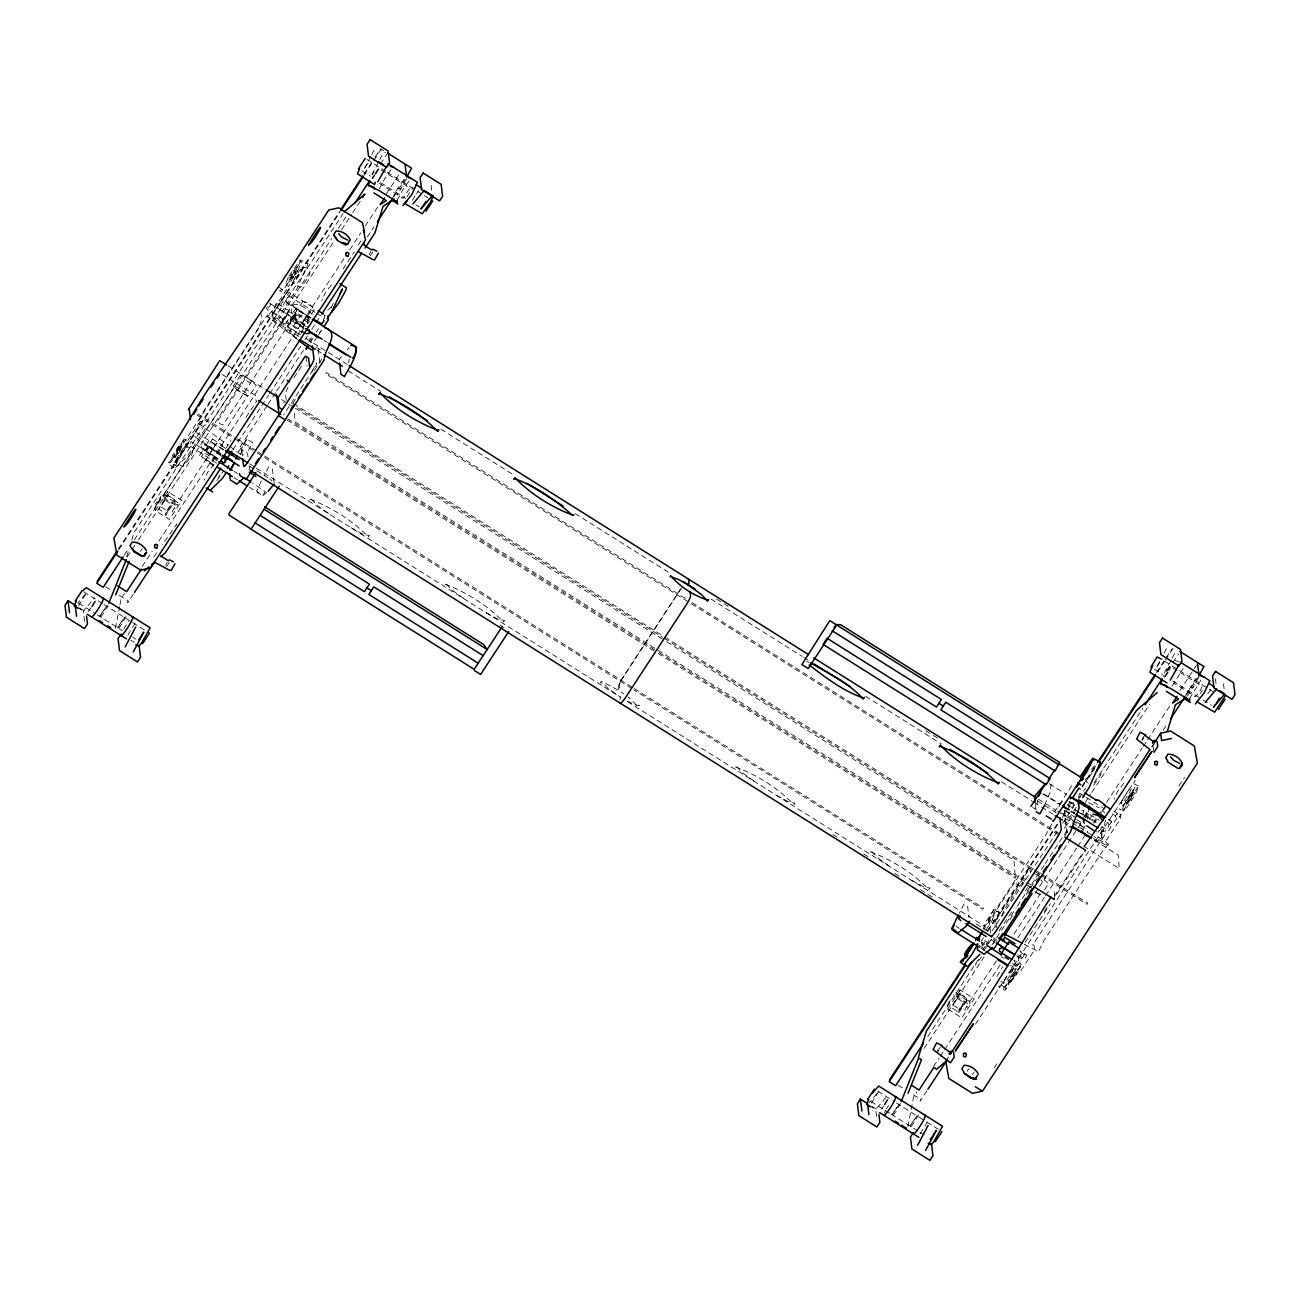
<?xml version="1.0" encoding="UTF-8"?>
<svg xmlns="http://www.w3.org/2000/svg" width="1300" height="1300" viewBox="0 0 1300 1300"><rect width="100%" height="100%" fill="white"/><g stroke="black" fill="none" stroke-linecap="round" stroke-linejoin="round"><path stroke-width="0.75" stroke-dasharray="5 3.75" d="M324.366 318.646L324.935 314.941L322.66 318.289M348.644 362.765L349.229 358.963M1037.124 804.066L1037.709 800.264M1073.605 802.49L1072.744 808.064L1075.75 810.209M1078.675 797.891L1079.244 794.17L1081.519 790.822M1082.819 815.084L1083.972 807.69M1087.418 819.016L1088.311 813.28L1086.914 815.344L1085.565 815.295L1096.891 822.413M1105.439 820.284L1103.099 831.48L1099.784 832.699L1096.16 831.74M1108.283 819.52L1111.679 821.665L1110.818 827.222L1108.543 830.586L1101.685 826.832M1113.921 811.2L1117.334 813.345L1116.472 818.919L1114.197 822.266L1109.046 819.455M115.407 628.306L119.649 606.531M120.022 604.549L121.176 598.617L124.508 593.531M907.806 1126.71L913.575 1097.021L916.906 1091.935M208.244 448.614L206.862 450.791L204.1 450.515L217.344 458.884M619.775 699.124L620.88 697.45L607.311 687.765L601.38 681.216L600.291 682.89L605.459 683.329L618.719 690.495L619.824 688.821L619.32 684.759L621.4 680.014L682.776 586.121M176.426 525.135L176.768 523.981L162.305 544.781M271.034 303.891L267.491 309.303M283.985 319.67L287.527 314.259M293.183 317.817L289.64 323.229M1001.682 915.801L1004.299 909.756L1019.606 886.064L1025.521 879.417L1021.979 877.191L1022.921 884.812M1058.866 807.056L1059.679 805.171M1080.398 823.322L1079.975 824.785L1084.882 827.872M1098.516 832L1099.345 830.115M1102.319 826.751L1098.776 832.163M1163.24 676.439L1163.63 675.155M126.701 556.676L128.391 551.151M131.755 540.085L134.014 532.707L343.119 213.557M996.694 927.761L995.946 921.651L998.075 916.858L1029.828 868.189L1030.315 872.154M983.158 929.175L985.839 921.944L994.24 909.123L1000.188 912.86A10.27 1.268 -57.8 0 0 994.858 923.325L995.312 927.046M1044.615 805.22L1050.043 792.464L1051.164 784.42M1051.879 823.891L1046.045 834.502L984.327 928.688M379.275 188.923L384.637 178.685L391.787 168.773M392.275 198.64L397.637 188.403L404.787 178.49M406.575 178.815L397.361 194.821M397.264 200.232L402.61 189.995L409.76 180.066M1172.34 685.864L1183.081 668.558M1184.674 697.044L1196.081 678.275M1198.957 677.219L1187.55 695.988M1189.646 698.636L1201.054 679.851M1086.215 778.391L1085.858 779.122A9.441 1.154 -57.8 0 0 1085.403 780.341M996.921 976.479L1002.576 966.859M268.84 466.668L264.111 475.914M964.064 903.955L959.351 913.201M78.455 605.995L86.596 592.654L77.789 603.119M267.28 306.767L266.467 308.652L306.377 333.759M288.389 277.127L285.35 284.408L288.454 286.374L296.238 271.099L283.92 288.99L279.581 290.55L282.977 292.695L282.604 289.624L279.207 287.479M291.46 273.715L289.738 277.713L290.729 278.346C291.558 274.072 304.834 257.952 293.312 270.692M127.855 635.229L131.251 629.216M301.096 333.158L304.33 327.405M287.999 387.173L285.382 393.234L286.553 402.756M331.029 307.759L333.531 302.868M871.553 1103.017L878.995 1091.057L868.92 1103.017M949.585 1001.114L947.31 1005.583L947.733 1009.028L961.805 1017.884L974.285 998.855L960.196 989.999L955.923 994.809L959.562 997.1L959.319 995.101L955.663 992.81M949.049 1002.771L950.04 1000.821M920.254 1133.632L927.68 1121.672M1085.727 817.326L1087.369 813.508L1081.714 809.949M370.825 156.293L363.805 169.569L369.817 160.371M371.702 154.635L374.335 149.662M371.865 174.639L378.885 161.379M379.762 159.721L382.395 154.732M1159.697 661.342L1156.188 667.972L1162.216 658.775M1164.101 653.039L1166.734 648.066M1164.264 673.043L1171.284 659.783M1172.161 658.125L1174.794 653.136M261.332 480.968L256.783 490.815L259.22 493.431M312.13 371.296L316.404 362.879L316.599 364.455L283.627 414.781M289.104 275.73L300.349 259.821L308.116 263.689L296.676 289.234L277.404 318.646L272.594 315.624L272.106 311.691L286.471 289.77L287.885 290.664L273.52 312.585L276.916 314.714M182.114 452.611L174.33 467.886L167.814 463.791L176.296 454.253L184.08 438.977L187.2 440.927L186.29 444.031L179.416 456.202L172.201 465.514M372.418 174.428L374.075 171.681M123.744 629.005L128.749 621.238M216.873 480.805L223.129 471.364M406.965 196.722L412.994 187.525M412.49 200.2L415.464 195.309M1168.749 670.784L1170.747 667.534M1200.355 693.501L1202.337 690.235M1083.176 853.678L1054.836 897.033L1054.186 891.751M249.243 487.159L262.762 495.657L265.281 491.676L252.72 483.096M981.63 956.898L975.211 965.185M1017.217 966.144L1019.46 962.585L1016.048 960.44M1022.791 957.32L1025.05 953.761L1019.931 950.544M178.718 450.466L253.646 336.099C257.546 329.517 262.665 322.173 261.674 314.243M118.284 549.153L339.527 211.494M363.984 174.168L373.994 158.893M375.099 157.202L380.656 148.72L385.824 151.954M118.983 549.413L339.755 212.469M364.162 175.224L380.803 149.825L385.596 152.847M234.374 386.848L164.06 494.179L170.674 496.892L177.645 502.71L247.959 395.395M124.28 555.133L128.716 548.356M134.274 539.89L331.727 238.518M338.39 228.345L346.158 216.499M380.543 164.011L387.205 153.855M155.334 510.624L167.798 491.595L181.886 500.451L169.406 519.48L155.334 510.624L154.911 507.179L163.264 494.406L166.92 496.698L167.164 498.696L163.524 496.405L167.798 491.595M173.956 502.97L177.596 505.261L177.352 503.262L173.713 500.971L167.635 509.275L165.344 513.76L165.588 515.742L174.411 501.914L174.086 499.249L167.294 494.975L159.006 509.21L165.799 513.484L169.764 509.031M127.254 556.839L137.248 541.58M138.352 539.89L333.808 241.572M341.591 229.71L351.585 214.451M352.69 212.761L360.457 200.882M140.514 551.46L142.35 548.681M142.252 566.442L152.246 551.2M158.909 541.044L344.159 258.277M349.716 249.811L360.799 232.879M365.235 226.119L378.56 205.79M386.311 193.944L399.636 173.631M314.438 309.644L296.92 336.408L297.342 339.885M153.839 556.985L157.56 551.33M358.296 244.953L361.075 240.711M343.037 268.938L354.266 251.972M225.485 448.776L230.896 440.505M246.057 417.365L256.896 400.822M133.282 594.262L127.725 602.729L128.099 600.844L117.78 594.36M367.348 237.006L374.01 226.85M393.981 196.365L405.064 179.433M233.025 449.507L268.515 395.346M269.62 393.656L300.674 346.255M305.11 339.495L307.32 336.099M311.756 329.339L315.088 324.252M316.192 322.562L320.629 315.803M266.841 406.071L240.305 446.582L241.719 447.46L242.19 451.392L239.98 454.773M267.946 404.381L275.681 392.584M276.786 390.894L304.428 348.709M308.848 341.949L312.162 336.895M238.518 451.896L246.919 439.059L252.866 442.812A10.27 1.268 -57.8 0 0 247.536 453.277L247.991 456.999M310.294 342.339L313.446 337.529M167.245 562.169L165.653 565.403M370.76 251.55L369.168 254.784M166.595 566.556L169.39 562.315M370.126 255.938L372.905 251.696M317.379 336.651L314.064 341.705L309.254 338.683M318.484 334.961L321.799 329.908M242.336 455.65L243.441 453.976M293.914 377.812L303.306 363.496M292.679 403.666L295.929 398.694M314.356 370.598L321.929 359.011M680.534 588.997L620.799 680.469L618.215 686.433L618.719 690.495L623.642 693.729M1071.59 785.883L1054.072 812.646L1054.495 816.124M658.011 653.396L1015.349 878.166L1016.08 877.045L658.742 652.291M986.017 929.906L992.631 919.783L994.061 920.676M1067.82 805.041L1070.03 801.661M987.431 930.8L1057.436 823.582M1062.994 815.1L1067.446 808.308M1068.551 806.617L1072.549 800.865M1081.892 786.256L1096.355 764.205M1156.382 672.571L1171.95 648.814M981.273 941.151L983.499 937.755M987.935 930.995L1057.826 824.314M1062.263 817.554L1065.594 812.467M1066.699 810.778L1072.24 802.311M1082.234 787.069L1095.543 766.756M1157.666 671.938L1164.312 661.781M1165.434 660.075L1173.201 648.229M982.02 946.237L986.472 939.445M992.03 930.962L1058.265 830.001M1062.685 823.258L1077.668 800.247M1078.789 798.541L1085.467 788.352M1065.919 822.12L1064.83 823.794L1068.405 825.646M983.044 949.471L985.173 946.221M986.229 944.596L989.414 939.737M1076.221 807.251L1069.803 817.05L1064.993 814.028L1064.505 810.095M927.778 1036.604L978.803 958.717M983.921 950.658L991.624 938.909M1064.229 828.344L1075.328 811.411M1094.178 782.633L1142.993 708.126M1167.4 670.881L1171.836 664.105M1172.941 662.415L1178.483 653.949M947.733 1009.028L960.196 989.999M999.131 930.946L1013.383 909.204M1025.44 890.809L1027.634 887.461M996.417 960.879L970.044 1001.114L959.693 993.379L951.405 1007.614L958.197 1011.888L966.81 1000.318L966.485 997.653L956.459 992.583M924.089 1048.45L984.068 956.93M991.835 945.068L1016.259 907.774M1017.38 906.084L1044.03 865.394M1045.135 863.704L1069.575 826.41M1085.11 802.685L1090.668 794.219M1091.789 792.512L1149.525 704.372M1009.726 919.799L1014.13 913.104M1026.204 894.676L1029.486 889.655M1030.591 887.981L1037.172 877.923M1038.278 876.249L1040.471 872.901M1064.619 836.046L1067.901 831.009M1035.158 893.214L1038.44 888.193M1039.545 886.502L1081.259 822.851M1014 934.05L1040.358 893.799M937.511 1051.505L941.233 1045.834M1141.969 739.472L1144.747 735.215M1142.034 740.724L1143.886 737.896M1044.566 889.834L1048.645 883.594L1040.504 876.818M933.546 1066.536L939.087 1058.07M940.209 1056.38L943.524 1051.294M944.645 1049.604L1000.106 964.941M1017.851 937.852L1044.485 897.227M1045.59 895.521L1076.66 848.12M1077.765 846.43L1087.743 831.188M1093.3 822.721L1096.631 817.635M1097.736 815.945L1102.172 809.169M1106.609 802.409L1142.115 748.215M1143.22 746.525L1146.551 741.455M1147.656 739.749L1169.837 705.9M1179.831 690.658L1196.471 665.259M945.734 1061.239L949.049 1056.169M1151.816 746.753L1154.595 742.495M926.786 1090.976L920.124 1101.132L920.498 1099.247L911.901 1093.852M1044.371 911.495L1048.807 904.719M1054.365 896.252L1082.087 853.938M1151.979 747.256L1154.205 743.876M1163.078 730.324L1166.409 725.254M1186.364 694.769L1197.462 677.836M1025.082 942.451L1050.432 903.776M975.52 1024.075L1135.209 780.341M967.119 1071.379L968.955 1068.6M972.367 1074.678L974.204 1071.899M994.159 1067.999L997.977 1062.165M1178.856 786.11L1184.592 777.367M1166.246 671.84L1170.097 666.071M316.144 332.183L318.435 328.819M1084.07 816.514L1087.466 811.525M1082.754 829.091L1085.013 825.776M1089.53 819.114L1091.789 815.783M1094.275 822.933L1096.534 819.601M1101.051 812.955L1103.31 809.624M1109.404 825.012L1111.679 821.665M1115.059 816.692L1117.334 813.345M91.13 607.717L86.791 613.194M416.488 193.879L418.519 191.002M218.562 477.165L220.139 474.955M132.243 627.591L135.281 623.269M1060.556 803.725L1062.409 801.645M1166.474 670.085L1170 666.12L1178.499 671.466M1083.648 817.57L1087.645 813.069L1099.101 820.284M881.481 1108.997L883.513 1106.121M1009.742 973.18L1016.974 963.869L1021.345 965.591L1012.862 975.146L1005.079 990.421L998.579 986.326L999.846 986.099M1207.862 693.712L1210.918 689.406M347.23 349.863L349.245 347.246M84.581 621.335L83.346 611.179L94.672 597.724M876.574 1116.359L875.729 1109.582L887.055 1096.128M331.467 306.963L327.096 310.684M1080.804 824.281L1074.58 820.82M339.154 359.352L341.575 356.72M319.491 332.345L321.75 330.021M1093.69 785.07L1100.369 775.45L1102.514 769.779M175.597 467.659L187.444 455.942L205.53 428.334L205.059 424.418M1003.242 988.227L1015.089 976.511L1018.81 970.824L1020.224 971.717L1034.589 949.796L1034.101 945.864L1032.688 944.986L1104.561 835.299L1101.165 833.154L1101.653 837.086L1106.462 840.109L1120.828 818.188L1120.34 814.255L1118.926 813.378L1119.398 817.294L1124.305 809.819L1134.851 787.361L1127.977 799.533L1119.495 809.087L1123.882 810.81L1126.986 807.316L1135.111 794.901L1138.881 786.224L1131.097 782.356M993.736 943.459L994.663 942.597M262.762 495.657L266.841 492.326M308.945 321.62L307.548 323.684L308.295 317.135L308.571 318.305L303.761 313.332L295.506 309.416L297.001 307.84L295.181 321.441L294.905 320.271L303.42 327.584M331.484 284.83L325.065 293.118L321.717 300.852M213.964 464.198L207.529 472.485L204.181 480.22M1123.882 783.234L1117.464 791.521L1114.116 799.256M269.734 303.29L308.262 327.308M307.743 323.017C295.977 311.204 293.036 312.796 287.576 326.381L300.674 334.62M283.238 402.431L284.115 402.269M1061.807 812.874L1074.304 821.226M953.94 995.28L953.436 994.614M1088.474 802.685L1099.264 807.788M397.637 188.403L401.213 189.053M1190.036 686.806L1193.595 687.456M204.084 450.499L207.399 449.475L206.846 446.128L223.454 456.56M1175.265 660.53L1178.58 661.586M806.52 661.424L809.429 662.431M295.799 312.569L295.734 314.665L292.029 316.144L295.49 316.192L294.856 311.984L310.294 321.669M1033.744 873.389L1039.188 876.054M1040.536 894.741L1035.109 892.076M303.761 333.336L294.401 327.438L290.339 322.709L291.866 307.45L293.751 304.671C301.064 303.485 307.58 309.611 312.325 314.486M1093.462 838.597L1107.779 846.008L1108.868 844.334L1095.039 834.795M1024.237 944.239L1038.554 951.649L1043.835 940.761L1103.017 850.444L1107.665 845.097L1093.95 836.469M1017.185 956.54L1018.761 957.807L1018.664 960.391L1016.307 961.626L1014.423 960.911M296.936 338.098L291.85 334.88L289.526 331.727L300.82 315.104L303.615 315.152L310.489 320.19M627.266 701.22L637.033 705.624L639.308 705.071L638.219 706.745L628.274 697.044M309.79 317.298L285.984 301.34L286.845 295.766L289.136 292.419L314.714 308.506M305.858 326.56L280.345 309.66L281.206 304.086L283.481 300.739L310.765 317.899M1101.392 830.131C1106.755 835.25 1111.679 822.608 1106.69 819.861M1094.551 840.19C1099.914 845.325 1104.854 832.666 1099.849 829.936M1076.936 819.617L1080.836 822.299M250.283 383.012L246.773 380.803M1040.943 880.409L1042.681 881.416M351.098 527.767L364.358 534.95L369.541 535.389L368.436 537.062C352.674 520.52 331.435 507.325 310.066 499.314L309.562 500.029L310.668 498.355L316.582 504.904L330.151 514.605M486.135 612.706L499.395 619.872L504.562 620.327L503.474 621.985C487.695 605.459 466.456 592.264 445.104 584.253L444.584 584.951L445.689 583.278L451.62 589.826L465.189 599.528M776.571 795.389L789.831 802.555L794.999 802.994L793.91 804.668C778.131 788.125 756.892 774.93 735.54 766.935L735.02 767.634L736.125 765.96L742.056 772.509L755.625 782.21M911.592 880.311L924.852 887.494L930.036 887.932L928.931 889.606C913.153 873.064 891.93 859.869 870.561 851.858L870.057 852.572L871.146 850.899L877.077 857.431L890.646 867.133M222.105 456.544L204.847 444.308L205.692 447.834L202.134 448.63L201.273 445.104L204.896 444.259L220.886 454.317M213.671 465.79L205.546 460.525L216.71 442.878L225.956 448.614M220.561 453.31L196.332 438.003L194.594 436.394L196.852 432.835L224.12 449.995M1017.916 954.801L1024.546 958.929L1026.789 955.37L1025.05 953.761M1018.274 956.751L1021.638 958.75L1024.156 954.769L1020.029 951.616M216.629 463.157L189.004 445.218L191.263 441.659L218.546 458.819M1012.326 963.625L1018.956 967.752L1021.215 964.194L1019.46 962.585M1011.514 967.428L1014.877 969.426L1017.396 965.445L1014.52 963.105M217.425 459.729L202.085 448.663L218.124 458.689M1001.455 956.849L1004.055 958.474M366.941 159.461L385.499 171.145M387.189 172.201L415.886 190.255M417.576 191.311L422.63 194.496M424.32 195.553L427.7 197.681M1164.394 661.05L1177.898 669.549M1179.587 670.605L1215.029 692.9M380.998 169.861L409.874 188.013L403.114 198.331L379.34 183.381M1180.189 672.539L1202.273 686.416L1199.039 692.77L1195.513 696.735L1173.429 682.841M361.871 170.836L370.305 176.15M380.429 182.52L405.746 198.445M415.87 204.815L419.25 206.928M1154.27 669.24L1162.704 674.554M1172.828 680.924L1201.525 698.977M1203.215 700.034L1211.649 705.331M302.9 266.841C318.061 269.604 304.671 281.743 300.332 287.398L293.118 282.864M1088.409 783.087L1085.516 781.267A9.441 1.154 -57.8 0 0 1086.085 780.926L1086.946 780.049A9.441 1.154 -57.8 0 0 1091.935 772.98M315.039 312.293L287.365 294.889L287.804 298.496M316.664 313.316L323.18 317.411L323.619 321.019M1084.639 796.364L1079.764 793.293L1080.203 796.9M1086.264 797.387L1102.546 807.625M1112.312 813.767L1115.562 815.815L1116.017 819.423M310.57 318.207L297.31 309.969L294.938 309.741L292.386 313.495L291.817 319.215L303.631 327.551M1049.376 783.721L1066.325 794.381M1068.892 801.288L1075.441 805.399M293.166 316.891L307.743 326.04M1067.398 804.781L1079.033 812.11M1080.69 813.15L1095.672 822.575M323.911 340.291L327.291 342.42M303.729 328.266L290.485 320.027L288.113 319.8L285.561 323.57L284.993 329.274L296.806 337.61M1043.949 794.008L1060.849 804.635M1070.972 811.005L1074.352 813.134M1042.535 793.78L1059.5 804.44M1071.379 811.915L1074.759 814.044M1065.919 810.989L1069.315 813.117M1064.83 810.81L1075.49 817.521M299.179 334.214L267.442 314.957L203.32 411.645L198.104 423.02L228.118 445.152M306.036 338.52L326.625 351.471M328.348 352.544L347.214 364.423M1038.44 799.191L1055.584 809.981M1057.306 811.054L1071.021 819.683M1072.744 820.771L1084.753 828.327M299.065 336.505L267.215 316.469L297.342 339.511M316.062 347.197L322.936 351.52M716.592 599.121L728.601 606.678M925.86 730.746L937.869 738.286M1037.335 800.865L1056.217 812.727M1064.781 818.122L1092.227 835.38M317.086 350.35L322.156 353.551M348.173 370.841L380.835 391.398M441.009 429.244L514.946 475.751M575.12 513.597L671.401 574.145M710.938 599.024L802.067 656.337M803.774 657.426L808.941 660.66M865.67 696.345L941.33 743.925M1001.504 781.788L1032.444 801.255M1034.166 802.327L1054.804 815.311M1064.148 821.064L1069.217 824.249M1094.34 840.174L1118.406 855.319L1119.17 868.546L1084.2 846.544M1032.622 807.349L1036.019 809.494M685.23 598.374L326.17 372.531L325.439 373.636L689.65 602.729M692.087 602.696L1059.744 833.934M691.372 603.801L1059.013 835.055M293.54 403.618L663.195 636.122M664.918 637.195L1032.834 868.627M1034.556 869.7L1039.724 872.95M1041.43 874.023L1087.856 903.224L1087.125 904.345L1033.825 870.821M297.976 407.973L662.464 637.227M664.186 638.316L1032.102 869.733M228.296 366.031L264.404 388.749M281.596 399.555L293.637 407.127M295.344 408.2L664.999 640.705M666.721 641.794L1014.016 860.226L1015.349 878.166M222.056 374.384L255.352 395.314L255.986 400.546M1025.066 881.124L294.921 421.866L294.271 409.516M1026.789 882.196L1031.94 885.446M287.641 418.876L657.02 651.202M1028.722 885.788L1031.079 887.266M1026.366 884.666L1030.819 887.461M286.91 419.997L656.289 652.324M1016.08 883.837L1019.606 886.064M1000.236 913.347L996.71 911.121L994.533 914.631L992.404 919.425L995.946 921.651M197.746 413.936L235.56 437.726M237.283 438.815L256.197 450.71M257.92 451.782L263.071 455.032M264.794 456.121L632.726 687.538M634.449 688.61L983.466 908.148L982.735 909.252L633.717 689.731M197.015 415.058L255.466 451.815M257.189 452.904L631.995 688.642M246.919 439.059A10.27 1.268 -57.8 0 0 241.589 449.54L247.536 453.277M994.24 909.123A10.27 1.268 -57.8 0 0 988.91 919.587L994.858 923.325M249.535 463.905L254.686 467.139M256.409 468.227L620.62 697.304M627.494 701.626L984.831 926.396L1016.242 878.443L1016.08 877.045M223.86 450.027L208.829 440.684L206.31 444.665L220.529 454.171M249.307 466.017L267.963 477.75M976.235 924.072L988.114 931.531M499.834 625.072L506.675 629.379M832.845 834.551L839.735 838.874M863.801 854.019L870.675 858.341M894.741 873.47L901.631 877.809M920.546 889.704L932.571 897.26M993.492 937.95L996.905 940.095M991.234 939.754L994.614 941.883M988.78 943.28L983.661 940.062L981.403 943.621L983.141 945.23M217.116 460.704L202.199 451.392L199.55 455.341L213.769 464.848M234.065 471.364L237.461 473.493M955.923 926.217L959.319 928.346M981.354 942.208L984.75 944.352M185.364 446.225C200.541 448.988 187.135 461.126 182.812 466.781L175.597 462.247M979.209 945.539L984.977 949.163M1010.685 965.331L1013.577 967.151M234.033 477.604L237.412 479.716M981.11 948.301L984.49 950.43M1000.919 981.354L1003.795 983.174M173.355 464.214L176.751 466.359M1001 984.783L1004.396 986.928M174.411 501.914L167.619 497.64L167.294 494.975M966.81 1000.318L960.017 996.044L959.693 993.379M163.702 497.851L177.775 506.724M956.085 996.255L970.174 1005.127M105.755 586.804L110.906 590.038M898.154 1085.207L903.305 1088.441M83.72 591.744L102.278 603.428M103.968 604.484L130.975 621.465M132.665 622.521L149.532 633.149M877.792 1091.204L894.676 1101.831M896.366 1102.888L925.048 1120.925M926.737 1121.997L940.241 1130.48M78.65 603.119L95.517 613.73M97.207 614.803L122.525 630.727M132.649 637.081L136.029 639.21M871.033 1101.523L889.606 1113.206M891.296 1114.263L918.304 1131.244M919.977 1132.316L925.048 1135.485M79.479 607.913L86.028 612.024M130.877 640.25L134.144 642.298M871.861 1106.316L876.785 1109.404M76.879 607.116L83.346 611.179M869.278 1105.52L875.729 1109.582M993.428 939.38L996.548 941.362M1077.261 811.298L1086.312 817.749M229.694 446.323L240.76 454.48M937.202 1050.124L938.519 1051.342M1016.714 955.792L1017.851 956.833M1013.951 960.148L1015.089 961.188L1014.179 960.212M269.652 478.823L272.041 481M1088.132 810.924L1088.506 811.931M206.862 446.144L208.244 448.598M1103.326 811.281L1104.707 812.89M1223.479 683.767L1224.324 690.528M1215.419 678.697L1216.247 685.457M1153.376 747.11L1154.01 752.18M1067.235 832.78L1065.171 816.01A10.27 1.268 -57.8 0 0 1064.294 816.156M1035.304 804.164L1036.003 809.803M988.91 919.587L990.974 936.358M967.606 906.181L968.987 917.459M431.096 185.364L431.925 192.124M319.914 362.733L317.85 345.946A10.27 1.268 -57.8 0 0 316.973 346.109M305.906 356.525L307.076 366.048M272.366 468.894L274.219 483.941M249.129 466.31L249.584 470.048M241.589 449.54L242.499 456.983M619.32 684.759A7.979 0.975 -57.8 0 1 623.61 676.439M311.041 342.371A10.27 1.268 -57.8 0 1 311.902 342.209M126.019 616.346A10.059 1.235 -57.8 0 1 118.657 628.42M108.046 605.036A10.059 1.235 -57.8 0 1 100.685 617.11M1095.413 766.171A9.441 1.154 -57.8 0 1 1093.154 770.916M1091.513 769.486A9.441 1.154 -57.8 0 1 1095.526 765.44M918.417 1114.75A10.059 1.235 -57.8 0 1 911.056 1126.824M900.429 1103.44A10.059 1.235 -57.8 0 1 893.084 1115.514M884.439 1112.946A11.115 1.365 -57.8 0 1 885.722 1110.314M886.551 1108.803A11.115 1.365 -57.8 0 1 888.501 1105.52M1039.545 893.994A8.093 1.202 33.2 0 1 1033.76 891.069M100.197 615.16L99.824 616.444L106.584 606.125L100.197 615.16M118.17 626.454L117.796 627.754L124.556 617.435L118.17 626.454M155.691 503.766L156.325 505.44C161.574 496.259 163.589 492.05 155.691 503.766M172.624 455.666L173.192 457.714L176.784 450.677L180.684 446.29L179.107 445.77L177.678 447.379L172.624 455.666M179.059 446.648C169.487 459.387 175.273 461.874 181.171 447.98L179.059 446.648M164.986 500.077L160.615 506.756L167.407 511.03L171.795 504.351L164.986 500.077M183.072 440.505L176.264 453.895L168.821 462.247L169.812 462.881L173.648 459.615L180.765 448.744L184.064 441.139L183.072 440.505M174.606 507.894C168.984 514.231 176.41 512.428 174.606 507.894M276.494 302.884L272.821 310.082L268.824 314.584L282.506 322.709L289.591 311.106L276.494 302.884M296.579 267.264C287.024 280.004 292.809 282.506 298.707 268.596L296.579 267.264M282.588 321.067L282.197 322.416L288.405 325.877L294.97 315.104L288.762 311.642L282.588 321.067M300.609 261.137L293.784 274.511L286.358 282.88L287.349 283.498L291.168 280.231L298.301 269.36L301.6 261.755L300.609 261.137M892.596 1113.564L892.222 1114.847L898.983 1104.529L892.596 1113.564M910.569 1124.858L910.195 1126.158L916.955 1115.839L910.569 1124.858M957.385 998.481L953.014 1005.16L959.806 1009.434L964.178 1002.755L957.385 998.481M967.005 1006.298C961.383 1012.635 968.809 1010.831 967.005 1006.298M1005.908 985.546L1005.095 988.26L1006.086 988.877L1012.911 975.487L1020.337 967.135L1018.241 966.712L1015.511 969.767L1005.908 985.546M1008.329 980.233L1007.987 981.403L1010.116 982.751C1018.046 972.384 1016.064 965.981 1008.329 980.233M1015.966 971.669L1012.391 978.705L1008.475 983.092L1009.466 983.726L1015.235 976.3L1016.958 972.286L1015.966 971.669M1123.428 806.163L1122.631 808.876L1123.622 809.494L1130.431 796.12L1137.874 787.751L1135.761 787.329L1133.047 790.4L1123.428 806.163M1125.865 800.849L1125.507 802.035L1127.636 803.367C1135.566 793.016 1133.584 786.614 1125.865 800.849M1133.503 792.285L1129.911 799.321L1126.011 803.725L1127.003 804.342L1132.755 796.916L1134.494 792.919L1133.503 792.285M176.702 458.477L175.939 460.086A9.441 1.154 -57.8 0 0 176.166 461.89L177.011 461.029A9.441 1.154 -57.8 0 0 184.259 449.979A9.441 1.154 -57.8 0 0 183.95 447.427A9.441 1.154 -57.8 0 0 176.702 458.477M294.239 279.094L293.459 280.719A9.441 1.154 -57.8 0 0 293.686 282.523L294.548 281.645A9.441 1.154 -57.8 0 0 301.779 270.611A9.441 1.154 -57.8 0 0 301.47 268.06A9.441 1.154 -57.8 0 0 294.239 279.094M1004.916 979.404L1004.136 981.013A9.441 1.154 -57.8 0 0 1004.364 982.833L1005.225 981.955A9.441 1.154 -57.8 0 0 1012.456 970.905A9.441 1.154 -57.8 0 0 1012.148 968.354A9.441 1.154 -57.8 0 0 1004.916 979.404M1122.436 800.02L1121.672 801.645A9.441 1.154 -57.8 0 0 1121.9 803.449L1122.745 802.571A9.441 1.154 -57.8 0 0 1129.993 791.538A9.441 1.154 -57.8 0 0 1129.684 788.986A9.441 1.154 -57.8 0 0 1122.436 800.02M960.017 1007.679L957.742 1012.164L957.986 1014.146L966.355 1001.374L969.995 1003.665L969.751 1001.666L966.111 999.375L960.017 1007.679M212.485 438.994L201.305 456.641L211.51 463.06L222.674 445.413L212.485 438.994M200.249 421.379L185.884 443.3L186.355 447.233L187.785 448.126L187.298 444.194L201.662 422.273L200.249 421.379M240.403 375.229L233.252 386.132L241.394 392.925L249.096 396.11L256.246 385.19L248.105 378.414L240.403 375.229M283.189 320.889L217.344 421.395L220.252 423.832L222.999 424.954L288.86 324.447L283.189 320.889M302.965 301.47L291.671 318.11L296.498 323.115L301.064 324.984L313.17 307.889L308.344 302.9L302.965 301.47M235.381 388.196A8.093 1.202 33.2 0 0 247.146 395.59A8.093 1.202 33.2 0 0 240.988 389.577A8.093 1.202 33.2 0 0 235.381 388.196"/><path stroke-width="1.5" d="M397.264 200.232L397.183 201.955L379.21 190.645L368.42 185.412L369.817 180.765M374.221 189.053L374.303 187.33M1189.646 698.636L1189.581 700.359L1171.609 689.049L1160.819 683.816L1162.216 679.169M1166.62 687.456L1166.701 685.734M1167.368 731.266L1175.411 704.876L1184.592 698.766L1184.674 697.044M1088.815 810.046L1089.4 806.244M832.081 630.711L941.411 699.481L936.439 707.07L827.109 638.3L823.111 644.41L1046.142 784.696L1050.14 778.602L940.81 709.832L945.783 702.227L1055.112 770.997L1059.646 762.45L840.629 624.699L836.079 624.617L834.08 627.656M75.27 600.99L82.03 590.688M149.532 633.149L142.773 643.451M358.491 168.724L365.251 158.405M375.277 182.26L374.595 184.551L357.467 173.778L359.548 168.724M386.652 166.156L377.829 181.789M433.355 195.536L430.576 201.971L422.24 213.769L404.186 203.157M432.754 200.866L426.01 211.185M867.669 1099.394L874.429 1089.091M966.014 954.704L965.591 956.117L964.6 955.5C963.983 951.892 975.471 939.867 971.068 946.416M971.458 945.051L965.25 954.525M975.569 940.469L976.479 937.381L979.599 939.331M941.931 1131.553L935.171 1141.855M1032.135 893.474L1004.283 935.984M1083.55 775.32L1083.128 776.75L1082.136 776.116C1083.972 772.801 1086.264 764.254 1090.602 765.31M1088.977 765.668L1082.77 775.141M1150.89 667.128L1157.114 656.906L1161.03 658.938M1179.051 664.56L1170.227 680.192M1225.153 699.27L1218.392 709.589M918.531 1056.932L926.413 1031.111L972.01 961.513M1084.249 805.854L1084.671 804.635M108.778 603.216L126.279 559.585M115.684 594.815L129.106 561.372M901.16 1101.62L918.661 1057.989L921.505 1059.776L908.083 1093.203M235.836 459.128L237.023 456.3M1044.615 805.22L1039.773 813.914L1036.23 811.688M230.506 470.34L234.357 462.312M977.827 940.404L981.679 932.36M76.326 601.006L74.246 606.06L77.789 608.286M339.609 294.548L342.452 288.957L331.923 311.415L327.015 318.89M868.725 1099.41L866.645 1104.464L870.188 1106.69M973.846 943.264L965.055 957.401L961.22 960.651L963.316 961.074M974.139 943.264L964.584 958.474L960.212 962.195L966.729 966.29M977.974 943.833L971.815 954.606L964.6 963.917M1080.089 776.929L1092.747 758.225L1100.515 762.092L1089.075 787.637L1082.64 797.452M1152.661 665.746L1149.866 672.181L1166.994 682.955M1225.071 696.231L1214.639 712.173L1196.569 701.561L1197.511 701.399M125.206 646.88L135.736 626.957M133.282 651.966L143.812 632.028L138.791 639.795M917.605 1145.284L928.135 1125.361M925.665 1150.37L936.195 1130.431L933.221 1135.322M958.425 914.891L952.023 928.102L957.986 932.961L966.144 926.266L969.459 921.229M92.138 606.288L95.111 601.396M375.359 174.005L378.349 169.13M426.043 201.37L421.005 208.943L432.331 195.52L424.271 190.434L412.945 203.873M884.536 1104.691L887.51 1099.8M1216.459 703.04L1219.432 698.149M193.668 414.375L196.852 409.191M198.965 405.746L203.206 398.824M1050.985 896.854L993.265 988.699L950.154 1054.495M227.305 468.163L228.816 465.79M954.216 925.145L951.697 929.126L954.07 931.304L979.42 947.245M960.131 915.801L958.458 918.45L960.83 920.627M1002.836 940.599L1004.867 937.398L1015.072 943.816M1000.675 954.736L1008.8 941.899L1019.005 948.318M76.196 605.849L68.006 600.697L65 605.296L66.462 617.24L84.468 628.566L87.49 623.967L86.515 616.005M97.175 581.392L116.074 552.549M340.632 209.804L362.879 175.857M117.878 551.102L96.801 583.278L103.204 587.308L123.175 556.822M340.86 210.779L363.041 176.914M333.873 234.406L336.148 230.929A15.892 15.6 -7 0 1 350.301 239.834L348.026 243.311M355.03 202.963L369.46 180.944M362.684 197.502L364.91 194.106L344.224 211.868M144.268 555.181L145.795 552.858L144.284 555.311M146.656 552.565L144.381 556.059L142.236 556.319L133.526 551.574M141.424 569.108L126.669 591.63L117.423 585.829M384.605 197.957L380.185 204.701L386.246 200.655L373.929 192.92M134.388 592.572L154.359 562.087L169.748 570.31L171.243 570.375L174.931 563.729M377.341 221.764L391.755 199.761M407.29 176.053L411.58 168.171L387.53 153.043M220.821 468.114L165.376 552.744L160.859 556.628M224.153 463.044L231.92 451.198M321.734 314.096L361.66 253.175M364.991 248.089L374.969 232.863L383.012 206.472L394.062 198.965M121.062 634.059L118.04 638.658L119.503 650.617L137.524 661.944L140.53 657.345L139.067 645.385M230.035 469.95L234.455 463.206M324.009 326.527L328.429 319.784L327.941 315.851M255.401 463.515L258.684 458.494M263.071 451.799L265.265 448.451M270.741 440.099L272.935 436.751M275.129 433.404L279.516 426.709M290.469 409.988L293.751 404.966M298.139 398.271L300.332 394.94M302.526 391.592L308.002 383.224M310.196 379.876L314.584 373.197M255.856 472.648L228.914 513.776L229.076 515.158L251.127 529.019L279.142 486.249M274.219 483.941L268.19 491.205M513.809 479.31L514.914 477.636C530.692 494.179 551.915 507.374 573.284 515.385L573.788 514.67M502.19 626.551L474.175 669.305L250.266 528.694L251.127 529.019M508.625 631.67L480.61 674.44L474.305 670.475M670.02 576.534L678.535 579.459L687.944 584.854L689.033 583.18L688.529 579.101M836.209 625.771L808.194 668.541L801.889 664.576L829.774 620.653L1059.11 764.904M1030.932 806.293L1046.013 783.25M1048.174 779.967L1054.641 770.104M866.954 1103.229L860.405 1099.101L857.399 1103.7L858.861 1115.644L876.866 1126.97L879.889 1122.371L878.914 1114.409M977.714 938.779L982.134 932.051M1072.24 798.298L1078.87 788.174L1080.284 789.067M889.557 1079.796L965.169 964.421M1097.46 762.499L1155.278 674.261M965.737 964.844L889.2 1081.681L895.602 1085.711L923.341 1043.38M1098.874 761.67L1155.44 675.317M1096.582 771.387L1136.622 710.271L1157.309 692.51M1078.366 803.985L1080.511 800.719M1145.203 704.746L1161.842 679.347M1015.869 913.494L1019.167 908.472M1021.361 905.125L1025.733 898.43M1029.031 893.425L1032.314 888.404M1036.701 881.709L1039.984 876.688M1043.266 871.682L1046.565 866.661M1050.936 859.966L1054.235 854.945M1058.606 848.266L1060.8 844.919M1177.004 696.361L1172.584 703.105L1178.645 699.059L1166.328 691.324M948.967 1053.845L950.82 1051.017M1152.483 743.226L1154.335 740.383L1157.097 741.439L1157.715 746.525L1154.01 752.18M1149.574 750.133L1116.326 800.881L1084.2 846.544M1155.115 741.666L1160.656 733.2L1170.618 731.055L1194.326 745.972L1197.381 763.149L982.459 1091.171L972.514 1093.332L948.789 1078.415L945.734 1061.239M927.891 1089.286L945.636 1062.197M1170.845 718.477L1184.154 698.165M1198.568 676.146L1203.979 666.575L1179.929 651.446M1084.785 851.256L1085.516 850.151L1064.895 837.184M913.445 1132.462L910.439 1137.061L911.901 1149.021L929.906 1160.347L932.929 1155.749L931.466 1143.789M976.024 1077.651L977.551 1075.328M1179.961 767.293L1182.253 763.799M1179.977 767.423L1182.269 763.929M1182.35 764.676L1180.075 768.154L1177.93 768.414L1167.319 761.735M324.074 320.515L321.799 323.863L313.219 319.183M352.625 358.361L355.176 354.608L356.363 347.002L312.26 319.264M1038.294 796.461L1040.845 792.707M1103.31 809.624L1105.569 806.293L1105.033 804.976L1098.159 799.939L1095.364 799.874M210.697 387.498L213.931 382.785M217.165 378.056L219.31 374.904M306.15 349.229L308.36 346.076M372.32 178.327L374.351 175.451M966.046 958.019L967.85 955.467M1164.719 676.731L1167.757 672.409M872.414 1093.138L878.702 1086.069L942.533 1126.222L933.709 1141.855L931.417 1144.439L928.119 1143.122M1215.435 704.47L1213.404 707.346L1224.73 693.924L1219.888 690.869M930.182 1139.629L932.214 1136.753M1078.87 784.176L1076.319 787.394M1044.485 784.534L1034.378 796.64L1035.076 802.279M1205.328 702.276L1216.67 688.837M405.113 202.995L407.42 200.395M83.054 590.428L86.304 587.665L150.134 627.819L141.31 643.451L139.019 646.035L135.72 644.735M331.484 312.406L338.699 303.095L345.556 290.908L346.483 287.82L339.966 283.725M1079.861 781.072L1086.182 772.915L1092.991 759.541L1093.983 760.159M1081.763 780.683L1083.566 778.635M210.844 489.824L222.69 478.108L226.411 472.42L227.841 473.314M967.996 966.062L979.842 954.346M1084.736 819.374L1083.339 821.438L1084.346 823.16M1070.193 798.899L1072.256 797.485L1078.204 801.222L1079.179 807.82L1070.501 831.951L994.5 947.928L993.265 949.325L987.318 945.587L986.83 943.702M144.251 570.895L148.769 567.011M151.791 564.411L154.814 561.827M947.212 1060.231L936.65 1069.299L933.806 1067.511L919.051 1090.034L911.365 1085.191M402.984 205.595L411.986 194.285L417.43 182.325L387.839 163.719M1190.394 702.423L1184.592 698.766L1186.461 697.369M1195.382 703.999L1204.385 692.689L1209.829 680.729L1180.237 662.122M350.87 345.459C364.845 345.345 347.116 370.679 344.533 376.61L340.99 374.384L339.609 363.106M243.669 478.026L236.73 484.218L230.311 479.927L229.547 473.671M315.299 335.774L316.42 335.124M1062.62 805.837L1063.741 805.188M1092.926 814.125L1098.305 815.539L1103.115 820.544M222.365 458.104L224.803 458.136L225.436 461.63L223.226 462.865L220.984 460.298M1171.528 738.465L1161.582 740.626L1160.656 733.2M976.235 1079.276L970.629 1078.09L963.479 1072.858M1213.209 686.806L1214.151 686.644L1208.626 683.166M324.48 327.502C341.234 333.141 324.009 349.05 324.317 359.661L247.179 477.88L245.944 479.277L239.996 475.54L239.509 473.639M992.778 947.44L984.051 954.265L977.633 949.975L976.917 944.174M514.312 478.595C535.503 486.102 555.133 499.834 571.903 514.816M342.517 243.002L348.108 244.059L342.534 243.132M970.548 1077.472L976.138 1078.529M1001.163 952.153L999.391 951.064L999.7 948.626L1002.852 947.521L1003.697 949.553M1091.009 837.639L1086.443 835.754L1081.632 830.765M390.325 166.319L393.656 167.375M408.298 177.612L411.629 178.669M368.42 185.412L373.409 186.989M397.183 201.955L392.194 200.362L397.995 204.019M1200.696 676.016L1204.028 677.072M1160.819 683.816L1165.791 685.392M1184.592 698.766L1189.581 700.359M347.864 240.207L341.835 237.12L338.65 233.659M1179.717 763.425L1173.689 760.337L1170.504 756.876M346.092 245.196L337.366 240.451L333.97 235.284L337.269 239.704M1007.841 965.965L997.636 959.562M306.28 333.775L309.514 333.304L309.075 329.664M810.712 663.033C828.88 673.546 849.209 683.085 863.135 699.026L864.224 697.352L863.72 698.067C843.651 691.405 825.971 677.788 809.185 664.999M371.979 250.169L364.26 245.342L364 243.23M1070.193 826.572L1091.675 837.671M1004.559 934.066L1022.45 943.312M168.464 560.788L160.745 555.961M1154.595 742.495L1144.747 735.215M951.08 1053.13L941.233 1045.834M133.104 550.306L142.236 556.319M964.958 1073.524L974.09 1079.536M1105.618 817.586L1078.382 799.744M1093.852 830.651L1086.784 825.841M670.605 575.559C680.062 586.885 693.908 595.871 708.029 600.129L708.533 599.43L707.444 601.104L701.512 594.555L687.944 584.854M1011.725 959.319L1001.601 952.9M223.86 455.374L232.148 460.525M1012.586 953.778L1006.216 949.731M416.227 184.763L421.753 188.24M378.804 161.85L383.646 164.889M357.988 251.453L373.262 259.691L374.757 259.756L378.446 253.11M1058.947 763.523L1080.983 777.384L1081.161 778.765L1053.146 821.535L1052.967 820.154M1077.749 782.811L1080.852 784.778M318.11 310.651L323.229 313.869M1084.931 792.967L1096.875 800.475M1103.7 804.765L1110.509 809.055M938.925 703.284L943.296 706.03M314.178 320.044L317.59 322.189M1079.293 801.288L1084.411 804.505M1069.721 796.51L1103.651 817.846M305.321 328.608L322.221 339.235M328.981 343.476L350.935 357.289M310.521 332.524L319.004 337.87M329.176 344.273L346.125 354.933M1062.539 805.691L1069.283 809.933M1076.043 814.19L1098.013 828.003M1062.896 806.585L1066.276 808.714M1076.465 815.116L1083.241 819.374M348.92 365.495L808.6 654.631M813.751 657.865L1035.011 797.03M300.186 339.739L315.396 349.294M323.83 354.608L342.42 366.291M389.431 396.809L427.261 420.599M526.971 483.308L563.079 506.025M683.426 581.717L695.467 589.29M814.092 663.91L850.2 686.611M949.926 749.336L987.74 773.126M1055.697 815.75L1062.457 820.008M1072.597 826.378L1091.171 838.061M1046.191 815.88L1051.278 819.081M287.251 380.364L289.608 381.842M226.574 364.942L219.7 360.62L188.419 409.646M266.126 389.821L278.151 397.394M281.775 409.142L278.947 407.355L278.233 397.442L305.24 356.2L308.555 357.906L309.627 366.632M1033.663 886.519L1054.267 899.486L1054.105 898.089M258.44 400.514L280.784 414.554M279.24 416.146L285.188 419.884M227.191 449.849L247.812 462.816M225.826 451.067L232.651 455.358M1001.179 938.746L1004.591 940.891M225.566 451.084L239.135 459.615M998.286 937.934L1008.475 944.336M250.494 470.616L991.77 936.861M222.219 455.227L239.102 465.855M249.243 472.241L256.002 476.483M965.9 923.812L986.18 936.569M996.304 942.939L1014.894 954.639M218.806 461.76L232.375 470.291M244.254 477.766L251.03 482.04M961.009 929.403L979.664 941.151M989.836 947.538L1001.715 955.013M1005.111 957.141L1008.491 959.286M217.149 466.976L232.342 476.531M239.102 480.789L247.553 486.102M986.18 951.502L1008.134 965.315M264.615 506.789L483.632 644.54L487.142 649.512L264.095 509.226M260.098 515.336L369.428 584.106L364.455 591.695L255.125 522.925M483.145 655.622L373.799 586.852L368.826 594.441L478.156 663.211M366.941 587.892L371.312 590.639M206.18 487.923L212.68 492.017M975.309 1086.686L981.354 1090.489M99.385 620.636L102.651 622.684M107.559 625.771L110.825 627.819M895.05 1121.087L898.316 1123.151M901.583 1125.199L906.49 1128.286M87.23 614.234L126.474 638.918M879.629 1112.638L918.873 1137.321M1149.931 749.613L1136.622 739.001L1140.116 732.241L1145.755 735.053M298.919 340.681L311.561 350.009M376.87 251.225L372.873 249.129M173.355 561.844L169.357 559.747M999.261 944.548L1001.26 946.384M1099.28 814.401L1100.84 816.367M942.224 1045.671L936.601 1042.86L933.108 1049.62L950.479 1062.799L954.2 1057.144L953.566 1052.057M364.618 232.505L362.473 222.755L338.764 207.838L328.819 209.982L281.287 282.523L204.474 394.842L158.226 470.34L113.88 538.021L116.935 555.197L140.66 570.115L150.605 567.954L365.527 239.931L363.382 230.165M1197.576 663.569L1199.039 675.496M1059.906 817.863L1061.288 829.043A10.27 1.268 -57.8 0 1 1055.957 839.508L996.775 929.825A10.27 1.268 -57.8 0 1 990.974 936.358M867.669 1104.513L868.92 1114.669M860.405 1099.101L861.884 1111.045M690.089 591.809L690.592 595.887A10.27 1.268 -57.8 0 1 685.262 606.352L626.096 696.67A10.27 1.268 -57.8 0 1 620.279 703.202M405.178 165.165L406.64 177.093M312.358 345.946L313.966 358.979A10.27 1.268 -57.8 0 1 308.636 369.46L249.454 459.761A10.27 1.268 -57.8 0 1 243.653 466.31L242.726 458.851M276.559 394.387L278.996 414.229M189.15 408.525L190.499 419.559M75.27 606.109L76.521 616.265M68.006 600.697L69.485 612.641M306.085 348.757A10.27 1.268 -57.8 0 1 308.019 345.946M1002.722 933.562A10.27 1.268 -57.8 0 1 999.911 937.544M1182.155 763.051A15.892 15.6 -7 0 0 1168.001 754.146L1165.726 757.64A15.892 15.6 -7 0 0 1167.741 760.809M963.901 1071.915A15.892 15.6 -7 0 1 961.87 1068.746L964.161 1065.269A15.892 15.6 -7 0 1 978.315 1074.174M102.489 598.601A11.115 1.365 -57.8 0 1 99.206 607.311A11.115 1.365 -57.8 0 1 91.374 616.834M132.064 617.207A11.115 1.365 -57.8 0 1 128.798 625.918A11.115 1.365 -57.8 0 1 120.949 635.44M894.888 1097.005A11.115 1.365 -57.8 0 1 891.605 1105.715A11.115 1.365 -57.8 0 1 883.773 1115.237M924.462 1115.611A11.115 1.365 -57.8 0 1 921.18 1124.321A11.115 1.365 -57.8 0 1 913.347 1133.844M133.331 550.079A15.892 15.6 -7 0 1 130.032 545.529L132.308 542.051A15.892 15.6 -7 0 1 146.461 550.94M123.939 526.809C130.227 523.445 147.192 489.027 123.939 526.809M308.636 244.904C314.925 241.556 331.89 207.139 308.636 244.904M955.792 1050.026L955.451 1051.18L973.359 1023.831L955.792 1050.026M1134.916 776.636L1134.575 777.79L1151.946 751.286L1134.916 776.636M154.651 544.976L154.684 547.625L156.959 548.34L157.56 545.106L156.146 544.212L154.651 544.976M345.881 253.094L345.93 255.743L348.189 256.441L348.806 253.224L347.392 252.33L345.881 253.094M963.462 1053.715L963.511 1056.364L965.77 1057.062L966.371 1053.845L964.958 1052.951L963.462 1053.715M1154.709 761.832L1154.741 764.481L1157.016 765.18L1157.618 761.946L1156.204 761.069L1154.709 761.832M370.094 139.653L367.071 144.251L368.534 156.211L386.555 167.537L389.561 162.939L388.099 150.979L370.094 139.653M423.134 173.03L420.111 177.629L421.59 189.572L439.595 200.899L442.601 196.3L441.139 184.356L423.134 173.03M379.876 392.714L378.787 394.387L379.291 393.673C400.66 401.684 421.882 414.879 437.661 431.421L438.766 429.747L438.246 430.446C416.894 422.435 395.655 409.256 379.876 392.714M940.371 745.241L939.283 746.915L939.786 746.216C961.139 754.227 982.377 767.406 998.156 783.949L999.245 782.275L998.741 782.99C977.373 774.979 956.15 761.784 940.371 745.241M1162.476 638.056L1159.47 642.655L1160.932 654.615L1178.938 665.941L1181.96 661.342L1180.497 649.383L1162.476 638.056M1215.533 671.434L1212.51 676.033L1213.972 687.976L1231.994 699.303L1235 694.704L1233.538 682.76L1215.533 671.434"/></g></svg>
